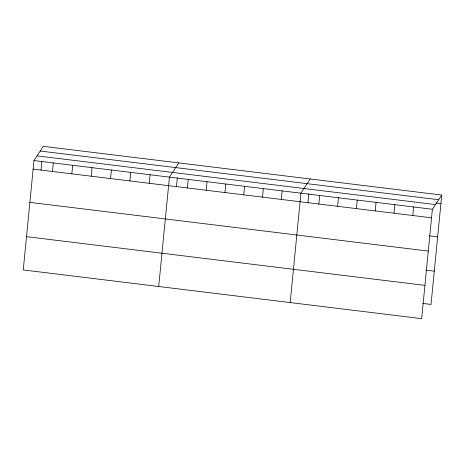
<?xml version="1.0" encoding="UTF-8"?>
<svg xmlns="http://www.w3.org/2000/svg" width="465" height="465" viewBox="0 0 465 465"><rect width="100%" height="100%" fill="white"/><g stroke="black" fill="none" stroke-linecap="round" stroke-linejoin="round"><path stroke-width="0.7" d="M33.974 160.565L23.25 269.944L421.668 318.647L432.392 209.262L441.75 195.056L43.332 146.353L33.974 160.565L432.392 209.262M41.001 170.149L41.885 161.14M52.487 171.475L53.33 162.93M71.843 173.84L72.68 165.29M91.192 176.206L92.029 167.656M110.542 178.572L111.385 170.021M129.898 180.937L130.735 172.387M149.248 183.303L150.085 174.753M158.71 286.504L169.434 177.119L178.793 162.913M176.462 186.709L177.345 177.7M187.383 187.965L188.22 179.414M206.164 190.261L207.001 181.71M224.95 192.556L225.787 184.006M243.73 194.847L244.567 186.302M262.51 197.143L263.347 188.598M281.296 199.439L282.133 190.894M290.189 302.575L300.913 193.19L310.271 178.984M307.94 202.781L308.824 193.766M318.862 204.03L319.699 195.486M337.642 206.326L338.479 197.782M356.423 208.622L357.26 200.078M375.209 210.918L376.046 202.374M393.989 213.214L394.826 204.67M412.775 215.51L413.612 206.966M441.75 195.056L431.026 304.435L422.679 303.418M40.246 151.044L438.664 199.741M436.042 203.002L440.913 203.6M37.061 155.874L435.478 204.571M33.137 169.109L431.555 217.806M429.3 235.854L437.646 236.877M29.876 202.385L428.294 251.083M425.94 270.142L434.287 271.159M26.511 236.668L424.929 285.37"/></g></svg>
